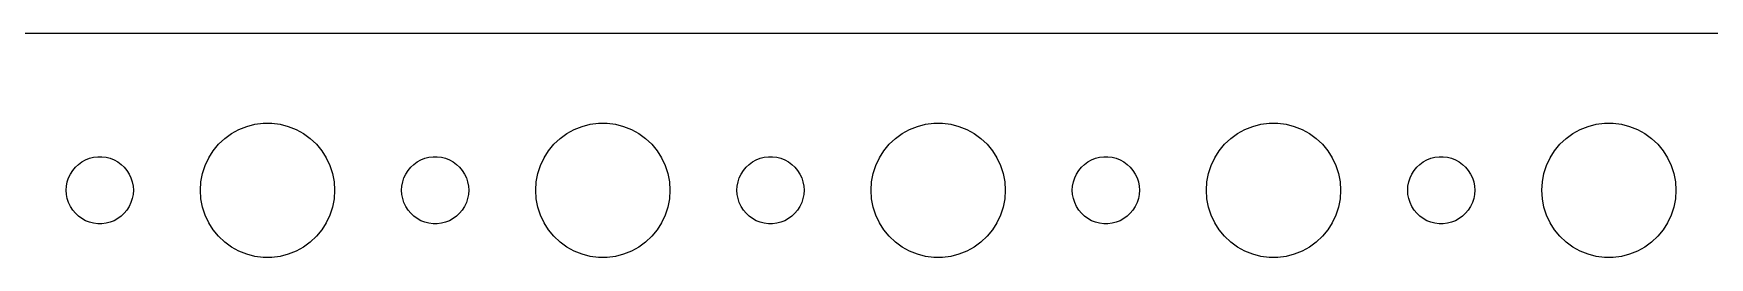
# Model space of a CAD drawing. Header units: metres. Extents: x -150 to 150, y -112 to 112.
# Drawn here: x -78 to -3, y 102 to 112 of the extents above; entities that cross this region are included whole.
import ezdxf

# ---------------------------------------------------------------- set-up
doc = ezdxf.new("R2010")
doc.units = ezdxf.units.M

msp = doc.modelspace()

# ---------------------------------------------------------------- linework, layer by layer
for p, q in [((144.814, 111.99), (-144.814, 111.99)), ((-68.0621, 107.947), (-67.6884, 107.994)), ((-67.6884, 107.994), (-67.3116, 107.994)), ((-67.3116, 107.994), (-66.9379, 107.947)), ((-53.0621, 107.947), (-52.6884, 107.994)), ((-52.6884, 107.994), (-52.3116, 107.994)), ((-52.3116, 107.994), (-51.9379, 107.947)), ((-38.0621, 107.947), (-37.6884, 107.994)), ((-37.6884, 107.994), (-37.3116, 107.994)), ((-37.3116, 107.994), (-36.9379, 107.947)), ((-23.0621, 107.947), (-22.6884, 107.994)), ((-22.6884, 107.994), (-22.3116, 107.994)), ((-22.3116, 107.994), (-21.9379, 107.947)), ((-8.06213, 107.947), (-7.68837, 107.994)), ((-7.68837, 107.994), (-7.31161, 107.994)), ((-7.31161, 107.994), (-6.93785, 107.947)), ((-69.6869, 107.054), (-69.4123, 107.312)), ((-69.4123, 107.312), (-69.1075, 107.533)), ((-69.1075, 107.533), (-68.7773, 107.714)), ((-68.7773, 107.714), (-68.427, 107.853)), ((-68.427, 107.853), (-68.0621, 107.947)), ((-66.9379, 107.947), (-66.573, 107.853)), ((-66.573, 107.853), (-66.2227, 107.714)), ((-66.2227, 107.714), (-65.8925, 107.533)), ((-65.8925, 107.533), (-65.5877, 107.312)), ((-65.5877, 107.312), (-65.3131, 107.054)), ((-54.6869, 107.054), (-54.4123, 107.312)), ((-54.4123, 107.312), (-54.1075, 107.533)), ((-54.1075, 107.533), (-53.7773, 107.714)), ((-53.7773, 107.714), (-53.427, 107.853)), ((-53.427, 107.853), (-53.0621, 107.947)), ((-51.9379, 107.947), (-51.5729, 107.853)), ((-51.5729, 107.853), (-51.2227, 107.714)), ((-51.2227, 107.714), (-50.8925, 107.533)), ((-50.8925, 107.533), (-50.5877, 107.312)), ((-50.5877, 107.312), (-50.3131, 107.054)), ((-39.6869, 107.054), (-39.4123, 107.312)), ((-39.4123, 107.312), (-39.1075, 107.533)), ((-39.1075, 107.533), (-38.7773, 107.714)), ((-38.7773, 107.714), (-38.427, 107.853)), ((-38.427, 107.853), (-38.0621, 107.947)), ((-36.9379, 107.947), (-36.5729, 107.853)), ((-36.5729, 107.853), (-36.2227, 107.714)), ((-36.2227, 107.714), (-35.8925, 107.533)), ((-35.8925, 107.533), (-35.5877, 107.312)), ((-35.5877, 107.312), (-35.3131, 107.054)), ((-24.6869, 107.054), (-24.4123, 107.312)), ((-24.4123, 107.312), (-24.1075, 107.533)), ((-24.1075, 107.533), (-23.7773, 107.714)), ((-23.7773, 107.714), (-23.427, 107.853)), ((-23.427, 107.853), (-23.0621, 107.947)), ((-21.9379, 107.947), (-21.5729, 107.853)), ((-21.5729, 107.853), (-21.2227, 107.714)), ((-21.2227, 107.714), (-20.8925, 107.533)), ((-20.8925, 107.533), (-20.5877, 107.312)), ((-20.5877, 107.312), (-20.3131, 107.054)), ((-9.6869, 107.054), (-9.41226, 107.312)), ((-9.41226, 107.312), (-9.10747, 107.533)), ((-9.10747, 107.533), (-8.77733, 107.714)), ((-8.77733, 107.714), (-8.42705, 107.853)), ((-8.42705, 107.853), (-8.06213, 107.947)), ((-6.93785, 107.947), (-6.57294, 107.853)), ((-6.57294, 107.853), (-6.22266, 107.714)), ((-6.22266, 107.714), (-5.89252, 107.533)), ((-5.89252, 107.533), (-5.58772, 107.312)), ((-5.58772, 107.312), (-5.31308, 107.054)), ((-75.4635, 106.427), (-75.2811, 106.473)), ((-75.2811, 106.473), (-75.0942, 106.497)), ((-75.0942, 106.497), (-74.9058, 106.497)), ((-74.9058, 106.497), (-74.7189, 106.473)), ((-74.7189, 106.473), (-74.5365, 106.427)), ((-70.1289, 106.445), (-69.927, 106.763)), ((-69.927, 106.763), (-69.6869, 107.054)), ((-65.3131, 107.054), (-65.073, 106.763)), ((-65.073, 106.763), (-64.8711, 106.445)), ((-60.4635, 106.427), (-60.2811, 106.473)), ((-60.2811, 106.473), (-60.0942, 106.497)), ((-60.0942, 106.497), (-59.9058, 106.497)), ((-59.9058, 106.497), (-59.7189, 106.473)), ((-59.7189, 106.473), (-59.5365, 106.427)), ((-55.1289, 106.445), (-54.927, 106.763)), ((-54.927, 106.763), (-54.6869, 107.054)), ((-50.3131, 107.054), (-50.0729, 106.763)), ((-50.0729, 106.763), (-49.8711, 106.445)), ((-45.4635, 106.427), (-45.2811, 106.473)), ((-45.2811, 106.473), (-45.0942, 106.497)), ((-45.0942, 106.497), (-44.9058, 106.497)), ((-44.9058, 106.497), (-44.7189, 106.473)), ((-44.7189, 106.473), (-44.5365, 106.427)), ((-40.1289, 106.445), (-39.927, 106.763)), ((-39.927, 106.763), (-39.6869, 107.054)), ((-35.3131, 107.054), (-35.0729, 106.763)), ((-35.0729, 106.763), (-34.8711, 106.445)), ((-30.4635, 106.427), (-30.2811, 106.473)), ((-30.2811, 106.473), (-30.0942, 106.497)), ((-30.0942, 106.497), (-29.9058, 106.497)), ((-29.9058, 106.497), (-29.7189, 106.473)), ((-29.7189, 106.473), (-29.5365, 106.427)), ((-25.1289, 106.445), (-24.927, 106.763)), ((-24.927, 106.763), (-24.6869, 107.054)), ((-20.3131, 107.054), (-20.0729, 106.763)), ((-20.0729, 106.763), (-19.8711, 106.445)), ((-15.4635, 106.427), (-15.2811, 106.473)), ((-15.2811, 106.473), (-15.0942, 106.497)), ((-15.0942, 106.497), (-14.9058, 106.497)), ((-14.9058, 106.497), (-14.7189, 106.473)), ((-14.7189, 106.473), (-14.5365, 106.427)), ((-10.1289, 106.445), (-9.92705, 106.763)), ((-9.92705, 106.763), (-9.6869, 107.054)), ((-5.31308, 107.054), (-5.07294, 106.763)), ((-5.07294, 106.763), (-4.87108, 106.445)), ((-76.3947, 105.552), (-76.3145, 105.723)), ((-76.3145, 105.723), (-76.2135, 105.882)), ((-76.2135, 105.882), (-76.0934, 106.027)), ((-76.0934, 106.027), (-75.9561, 106.156)), ((-75.9561, 106.156), (-75.8037, 106.266)), ((-75.8037, 106.266), (-75.6387, 106.357)), ((-75.6387, 106.357), (-75.4635, 106.427)), ((-74.5365, 106.427), (-74.3613, 106.357)), ((-74.3613, 106.357), (-74.1963, 106.266)), ((-74.1963, 106.266), (-74.0439, 106.156)), ((-74.0439, 106.156), (-73.9065, 106.027)), ((-73.9065, 106.027), (-73.7865, 105.882)), ((-73.7865, 105.882), (-73.6855, 105.723)), ((-73.6855, 105.723), (-73.6053, 105.552)), ((-70.4763, 105.376), (-70.4057, 105.746)), ((-70.4057, 105.746), (-70.2893, 106.104)), ((-70.2893, 106.104), (-70.1289, 106.445)), ((-64.8711, 106.445), (-64.7107, 106.104)), ((-64.7107, 106.104), (-64.5943, 105.746)), ((-64.5943, 105.746), (-64.5237, 105.376)), ((-61.3947, 105.552), (-61.3145, 105.723)), ((-61.3145, 105.723), (-61.2135, 105.882)), ((-61.2135, 105.882), (-61.0934, 106.027)), ((-61.0934, 106.027), (-60.9561, 106.156)), ((-60.9561, 106.156), (-60.8037, 106.266)), ((-60.8037, 106.266), (-60.6387, 106.357)), ((-60.6387, 106.357), (-60.4635, 106.427)), ((-59.5365, 106.427), (-59.3613, 106.357)), ((-59.3613, 106.357), (-59.1963, 106.266)), ((-59.1963, 106.266), (-59.0439, 106.156)), ((-59.0439, 106.156), (-58.9065, 106.027)), ((-58.9065, 106.027), (-58.7865, 105.882)), ((-58.7865, 105.882), (-58.6855, 105.723)), ((-58.6855, 105.723), (-58.6053, 105.552)), ((-55.4763, 105.376), (-55.4057, 105.746)), ((-55.4057, 105.746), (-55.2893, 106.104)), ((-55.2893, 106.104), (-55.1289, 106.445)), ((-49.8711, 106.445), (-49.7107, 106.104)), ((-49.7107, 106.104), (-49.5942, 105.746)), ((-49.5942, 105.746), (-49.5237, 105.376)), ((-46.3947, 105.552), (-46.3145, 105.723)), ((-46.3145, 105.723), (-46.2135, 105.882)), ((-46.2135, 105.882), (-46.0934, 106.027)), ((-46.0934, 106.027), (-45.9561, 106.156)), ((-45.9561, 106.156), (-45.8037, 106.266)), ((-45.8037, 106.266), (-45.6387, 106.357)), ((-45.6387, 106.357), (-45.4635, 106.427)), ((-44.5365, 106.427), (-44.3613, 106.357)), ((-44.3613, 106.357), (-44.1963, 106.266)), ((-44.1963, 106.266), (-44.0439, 106.156)), ((-44.0439, 106.156), (-43.9065, 106.027)), ((-43.9065, 106.027), (-43.7865, 105.882)), ((-43.7865, 105.882), (-43.6855, 105.723)), ((-43.6855, 105.723), (-43.6053, 105.552)), ((-40.4763, 105.376), (-40.4057, 105.746)), ((-40.4057, 105.746), (-40.2893, 106.104)), ((-40.2893, 106.104), (-40.1289, 106.445)), ((-34.8711, 106.445), (-34.7107, 106.104)), ((-34.7107, 106.104), (-34.5942, 105.746)), ((-34.5942, 105.746), (-34.5237, 105.376)), ((-31.3947, 105.552), (-31.3145, 105.723)), ((-31.3145, 105.723), (-31.2135, 105.882)), ((-31.2135, 105.882), (-31.0934, 106.027)), ((-31.0934, 106.027), (-30.9561, 106.156)), ((-30.9561, 106.156), (-30.8037, 106.266)), ((-30.8037, 106.266), (-30.6387, 106.357)), ((-30.6387, 106.357), (-30.4635, 106.427)), ((-29.5365, 106.427), (-29.3613, 106.357)), ((-29.3613, 106.357), (-29.1963, 106.266)), ((-29.1963, 106.266), (-29.0439, 106.156)), ((-29.0439, 106.156), (-28.9065, 106.027)), ((-28.9065, 106.027), (-28.7865, 105.882)), ((-28.7865, 105.882), (-28.6855, 105.723)), ((-28.6855, 105.723), (-28.6053, 105.552)), ((-25.4763, 105.376), (-25.4057, 105.746)), ((-25.4057, 105.746), (-25.2893, 106.104)), ((-25.2893, 106.104), (-25.1289, 106.445)), ((-19.8711, 106.445), (-19.7107, 106.104)), ((-19.7107, 106.104), (-19.5942, 105.746)), ((-19.5942, 105.746), (-19.5237, 105.376)), ((-16.3947, 105.552), (-16.3145, 105.723)), ((-16.3145, 105.723), (-16.2135, 105.882)), ((-16.2135, 105.882), (-16.0934, 106.027)), ((-16.0934, 106.027), (-15.9561, 106.156)), ((-15.9561, 106.156), (-15.8037, 106.266)), ((-15.8037, 106.266), (-15.6387, 106.357)), ((-15.6387, 106.357), (-15.4635, 106.427)), ((-14.5365, 106.427), (-14.3613, 106.357)), ((-14.3613, 106.357), (-14.1963, 106.266)), ((-14.1963, 106.266), (-14.0439, 106.156)), ((-14.0439, 106.156), (-13.9065, 106.027)), ((-13.9065, 106.027), (-13.7865, 105.882)), ((-13.7865, 105.882), (-13.6855, 105.723)), ((-13.6855, 105.723), (-13.6053, 105.552)), ((-10.4763, 105.376), (-10.4057, 105.746)), ((-10.4057, 105.746), (-10.2893, 106.104)), ((-10.2893, 106.104), (-10.1289, 106.445)), ((-4.87108, 106.445), (-4.71066, 106.104)), ((-4.71066, 106.104), (-4.59424, 105.746)), ((-4.59424, 105.746), (-4.52365, 105.376)), ((-76.5, 105), (-76.4882, 105.188)), ((-76.4882, 104.812), (-76.5, 105)), ((-76.4882, 105.188), (-76.4529, 105.373)), ((-76.4529, 105.373), (-76.3947, 105.552)), ((-73.6053, 105.552), (-73.5471, 105.373)), ((-73.5471, 105.373), (-73.5118, 105.188)), ((-73.5118, 105.188), (-73.5, 105)), ((-73.5, 105), (-73.5118, 104.812)), ((-70.5, 105), (-70.4763, 105.376)), ((-70.4763, 104.624), (-70.5, 105)), ((-64.5237, 105.376), (-64.5, 105)), ((-64.5, 105), (-64.5237, 104.624)), ((-61.5, 105), (-61.4882, 105.188)), ((-61.4882, 104.812), (-61.5, 105)), ((-61.4882, 105.188), (-61.4529, 105.373)), ((-61.4529, 105.373), (-61.3947, 105.552)), ((-58.6053, 105.552), (-58.5471, 105.373)), ((-58.5471, 105.373), (-58.5118, 105.188)), ((-58.5118, 105.188), (-58.5, 105)), ((-58.5, 105), (-58.5118, 104.812)), ((-55.5, 105), (-55.4763, 105.376)), ((-55.4763, 104.624), (-55.5, 105)), ((-49.5237, 105.376), (-49.5, 105)), ((-49.5, 105), (-49.5237, 104.624)), ((-46.5, 105), (-46.4882, 105.188)), ((-46.4882, 104.812), (-46.5, 105)), ((-46.4882, 105.188), (-46.4529, 105.373)), ((-46.4529, 105.373), (-46.3947, 105.552)), ((-43.6053, 105.552), (-43.5471, 105.373)), ((-43.5471, 105.373), (-43.5118, 105.188)), ((-43.5118, 105.188), (-43.5, 105)), ((-43.5, 105), (-43.5118, 104.812)), ((-40.5, 105), (-40.4763, 105.376)), ((-40.4763, 104.624), (-40.5, 105)), ((-34.5237, 105.376), (-34.5, 105)), ((-34.5, 105), (-34.5237, 104.624)), ((-31.5, 105), (-31.4882, 105.188)), ((-31.4882, 104.812), (-31.5, 105)), ((-31.4882, 105.188), (-31.4529, 105.373)), ((-31.4529, 105.373), (-31.3947, 105.552)), ((-28.6053, 105.552), (-28.5471, 105.373)), ((-28.5471, 105.373), (-28.5118, 105.188)), ((-28.5118, 105.188), (-28.5, 105)), ((-28.5, 105), (-28.5118, 104.812)), ((-25.5, 105), (-25.4763, 105.376)), ((-25.4763, 104.624), (-25.5, 105)), ((-19.5237, 105.376), (-19.5, 105)), ((-19.5, 105), (-19.5237, 104.624)), ((-16.5, 105), (-16.4882, 105.188)), ((-16.4882, 104.812), (-16.5, 105)), ((-16.4882, 105.188), (-16.4529, 105.373)), ((-16.4529, 105.373), (-16.3947, 105.552)), ((-13.6053, 105.552), (-13.5471, 105.373)), ((-13.5471, 105.373), (-13.5118, 105.188)), ((-13.5118, 105.188), (-13.5, 105)), ((-13.5, 105), (-13.5118, 104.812)), ((-10.5, 105), (-10.4763, 105.376)), ((-10.4763, 104.624), (-10.5, 105)), ((-4.52365, 105.376), (-4.5, 105)), ((-4.5, 105), (-4.52365, 104.624)), ((-76.4529, 104.627), (-76.4882, 104.812)), ((-76.3947, 104.448), (-76.4529, 104.627)), ((-76.3145, 104.277), (-76.3947, 104.448)), ((-76.2135, 104.118), (-76.3145, 104.277)), ((-73.6855, 104.277), (-73.7865, 104.118)), ((-73.6053, 104.448), (-73.6855, 104.277)), ((-73.5471, 104.627), (-73.6053, 104.448)), ((-73.5118, 104.812), (-73.5471, 104.627)), ((-70.4057, 104.254), (-70.4763, 104.624)), ((-70.2893, 103.896), (-70.4057, 104.254)), ((-64.5943, 104.254), (-64.7107, 103.896)), ((-64.5237, 104.624), (-64.5943, 104.254)), ((-61.4529, 104.627), (-61.4882, 104.812)), ((-61.3947, 104.448), (-61.4529, 104.627)), ((-61.3145, 104.277), (-61.3947, 104.448)), ((-61.2135, 104.118), (-61.3145, 104.277)), ((-58.6855, 104.277), (-58.7865, 104.118)), ((-58.6053, 104.448), (-58.6855, 104.277)), ((-58.5471, 104.627), (-58.6053, 104.448)), ((-58.5118, 104.812), (-58.5471, 104.627)), ((-55.4057, 104.254), (-55.4763, 104.624)), ((-55.2893, 103.896), (-55.4057, 104.254)), ((-49.5942, 104.254), (-49.7107, 103.896)), ((-49.5237, 104.624), (-49.5942, 104.254)), ((-46.4529, 104.627), (-46.4882, 104.812)), ((-46.3947, 104.448), (-46.4529, 104.627)), ((-46.3145, 104.277), (-46.3947, 104.448)), ((-46.2135, 104.118), (-46.3145, 104.277)), ((-43.6855, 104.277), (-43.7865, 104.118)), ((-43.6053, 104.448), (-43.6855, 104.277)), ((-43.5471, 104.627), (-43.6053, 104.448)), ((-43.5118, 104.812), (-43.5471, 104.627)), ((-40.4057, 104.254), (-40.4763, 104.624)), ((-40.2893, 103.896), (-40.4057, 104.254)), ((-34.5942, 104.254), (-34.7107, 103.896)), ((-34.5237, 104.624), (-34.5942, 104.254)), ((-31.4529, 104.627), (-31.4882, 104.812)), ((-31.3947, 104.448), (-31.4529, 104.627)), ((-31.3145, 104.277), (-31.3947, 104.448)), ((-31.2135, 104.118), (-31.3145, 104.277)), ((-28.6855, 104.277), (-28.7865, 104.118)), ((-28.6053, 104.448), (-28.6855, 104.277)), ((-28.5471, 104.627), (-28.6053, 104.448)), ((-28.5118, 104.812), (-28.5471, 104.627)), ((-25.4057, 104.254), (-25.4763, 104.624)), ((-25.2893, 103.896), (-25.4057, 104.254)), ((-19.5942, 104.254), (-19.7107, 103.896)), ((-19.5237, 104.624), (-19.5942, 104.254)), ((-16.4529, 104.627), (-16.4882, 104.812)), ((-16.3947, 104.448), (-16.4529, 104.627)), ((-16.3145, 104.277), (-16.3947, 104.448)), ((-16.2135, 104.118), (-16.3145, 104.277)), ((-13.6855, 104.277), (-13.7865, 104.118)), ((-13.6053, 104.448), (-13.6855, 104.277)), ((-13.5471, 104.627), (-13.6053, 104.448)), ((-13.5118, 104.812), (-13.5471, 104.627)), ((-10.4057, 104.254), (-10.4763, 104.624)), ((-10.2893, 103.896), (-10.4057, 104.254)), ((-4.59424, 104.254), (-4.71066, 103.896)), ((-4.52365, 104.624), (-4.59424, 104.254)), ((-76.0934, 103.973), (-76.2135, 104.118)), ((-75.9561, 103.844), (-76.0934, 103.973)), ((-75.8037, 103.734), (-75.9561, 103.844)), ((-75.6387, 103.643), (-75.8037, 103.734)), ((-75.4635, 103.573), (-75.6387, 103.643)), ((-75.2811, 103.527), (-75.4635, 103.573)), ((-75.0942, 103.503), (-75.2811, 103.527)), ((-74.9058, 103.503), (-75.0942, 103.503)), ((-74.7189, 103.527), (-74.9058, 103.503)), ((-74.5365, 103.573), (-74.7189, 103.527)), ((-74.3613, 103.643), (-74.5365, 103.573)), ((-74.1963, 103.734), (-74.3613, 103.643)), ((-74.0439, 103.844), (-74.1963, 103.734)), ((-73.9065, 103.973), (-74.0439, 103.844)), ((-73.7865, 104.118), (-73.9065, 103.973)), ((-70.1289, 103.555), (-70.2893, 103.896)), ((-69.927, 103.237), (-70.1289, 103.555)), ((-64.8711, 103.555), (-65.073, 103.237)), ((-64.7107, 103.896), (-64.8711, 103.555)), ((-61.0934, 103.973), (-61.2135, 104.118)), ((-60.9561, 103.844), (-61.0934, 103.973)), ((-60.8037, 103.734), (-60.9561, 103.844)), ((-60.6387, 103.643), (-60.8037, 103.734)), ((-60.4635, 103.573), (-60.6387, 103.643)), ((-60.2811, 103.527), (-60.4635, 103.573)), ((-60.0942, 103.503), (-60.2811, 103.527)), ((-59.9058, 103.503), (-60.0942, 103.503)), ((-59.7189, 103.527), (-59.9058, 103.503)), ((-59.5365, 103.573), (-59.7189, 103.527)), ((-59.3613, 103.643), (-59.5365, 103.573)), ((-59.1963, 103.734), (-59.3613, 103.643)), ((-59.0439, 103.844), (-59.1963, 103.734)), ((-58.9065, 103.973), (-59.0439, 103.844)), ((-58.7865, 104.118), (-58.9065, 103.973)), ((-55.1289, 103.555), (-55.2893, 103.896)), ((-54.927, 103.237), (-55.1289, 103.555)), ((-49.8711, 103.555), (-50.0729, 103.237)), ((-49.7107, 103.896), (-49.8711, 103.555)), ((-46.0934, 103.973), (-46.2135, 104.118)), ((-45.9561, 103.844), (-46.0934, 103.973)), ((-45.8037, 103.734), (-45.9561, 103.844)), ((-45.6387, 103.643), (-45.8037, 103.734)), ((-45.4635, 103.573), (-45.6387, 103.643)), ((-45.2811, 103.527), (-45.4635, 103.573)), ((-45.0942, 103.503), (-45.2811, 103.527)), ((-44.9058, 103.503), (-45.0942, 103.503)), ((-44.7189, 103.527), (-44.9058, 103.503)), ((-44.5365, 103.573), (-44.7189, 103.527)), ((-44.3613, 103.643), (-44.5365, 103.573)), ((-44.1963, 103.734), (-44.3613, 103.643)), ((-44.0439, 103.844), (-44.1963, 103.734)), ((-43.9065, 103.973), (-44.0439, 103.844)), ((-43.7865, 104.118), (-43.9065, 103.973)), ((-40.1289, 103.555), (-40.2893, 103.896)), ((-39.927, 103.237), (-40.1289, 103.555)), ((-34.8711, 103.555), (-35.0729, 103.237)), ((-34.7107, 103.896), (-34.8711, 103.555)), ((-31.0934, 103.973), (-31.2135, 104.118)), ((-30.9561, 103.844), (-31.0934, 103.973)), ((-30.8037, 103.734), (-30.9561, 103.844)), ((-30.6387, 103.643), (-30.8037, 103.734)), ((-30.4635, 103.573), (-30.6387, 103.643)), ((-30.2811, 103.527), (-30.4635, 103.573)), ((-30.0942, 103.503), (-30.2811, 103.527)), ((-29.9058, 103.503), (-30.0942, 103.503)), ((-29.7189, 103.527), (-29.9058, 103.503)), ((-29.5365, 103.573), (-29.7189, 103.527)), ((-29.3613, 103.643), (-29.5365, 103.573)), ((-29.1963, 103.734), (-29.3613, 103.643)), ((-29.0439, 103.844), (-29.1963, 103.734)), ((-28.9065, 103.973), (-29.0439, 103.844)), ((-28.7865, 104.118), (-28.9065, 103.973)), ((-25.1289, 103.555), (-25.2893, 103.896)), ((-24.927, 103.237), (-25.1289, 103.555)), ((-19.8711, 103.555), (-20.0729, 103.237)), ((-19.7107, 103.896), (-19.8711, 103.555)), ((-16.0934, 103.973), (-16.2135, 104.118)), ((-15.9561, 103.844), (-16.0934, 103.973)), ((-15.8037, 103.734), (-15.9561, 103.844)), ((-15.6387, 103.643), (-15.8037, 103.734)), ((-15.4635, 103.573), (-15.6387, 103.643)), ((-15.2811, 103.527), (-15.4635, 103.573)), ((-15.0942, 103.503), (-15.2811, 103.527)), ((-14.9058, 103.503), (-15.0942, 103.503)), ((-14.7189, 103.527), (-14.9058, 103.503)), ((-14.5365, 103.573), (-14.7189, 103.527)), ((-14.3613, 103.643), (-14.5365, 103.573)), ((-14.1963, 103.734), (-14.3613, 103.643)), ((-14.0439, 103.844), (-14.1963, 103.734)), ((-13.9065, 103.973), (-14.0439, 103.844)), ((-13.7865, 104.118), (-13.9065, 103.973)), ((-10.1289, 103.555), (-10.2893, 103.896)), ((-9.92705, 103.237), (-10.1289, 103.555)), ((-4.87108, 103.555), (-5.07294, 103.237)), ((-4.71066, 103.896), (-4.87108, 103.555)), ((-69.6869, 102.946), (-69.927, 103.237)), ((-69.4123, 102.688), (-69.6869, 102.946)), ((-65.3131, 102.946), (-65.5877, 102.688)), ((-65.073, 103.237), (-65.3131, 102.946)), ((-54.6869, 102.946), (-54.927, 103.237)), ((-54.4123, 102.688), (-54.6869, 102.946)), ((-50.3131, 102.946), (-50.5877, 102.688)), ((-50.0729, 103.237), (-50.3131, 102.946)), ((-39.6869, 102.946), (-39.927, 103.237)), ((-39.4123, 102.688), (-39.6869, 102.946)), ((-35.3131, 102.946), (-35.5877, 102.688)), ((-35.0729, 103.237), (-35.3131, 102.946)), ((-24.6869, 102.946), (-24.927, 103.237)), ((-24.4123, 102.688), (-24.6869, 102.946)), ((-20.3131, 102.946), (-20.5877, 102.688)), ((-20.0729, 103.237), (-20.3131, 102.946)), ((-9.6869, 102.946), (-9.92705, 103.237)), ((-9.41226, 102.688), (-9.6869, 102.946)), ((-5.31308, 102.946), (-5.58772, 102.688)), ((-5.07294, 103.237), (-5.31308, 102.946)), ((-69.1075, 102.467), (-69.4123, 102.688)), ((-68.7773, 102.286), (-69.1075, 102.467)), ((-68.427, 102.147), (-68.7773, 102.286)), ((-68.0621, 102.053), (-68.427, 102.147)), ((-67.6884, 102.006), (-68.0621, 102.053)), ((-67.3116, 102.006), (-67.6884, 102.006)), ((-66.9379, 102.053), (-67.3116, 102.006)), ((-66.573, 102.147), (-66.9379, 102.053)), ((-66.2227, 102.286), (-66.573, 102.147)), ((-65.8925, 102.467), (-66.2227, 102.286)), ((-65.5877, 102.688), (-65.8925, 102.467)), ((-54.1075, 102.467), (-54.4123, 102.688)), ((-53.7773, 102.286), (-54.1075, 102.467)), ((-53.427, 102.147), (-53.7773, 102.286)), ((-53.0621, 102.053), (-53.427, 102.147)), ((-52.6884, 102.006), (-53.0621, 102.053)), ((-52.3116, 102.006), (-52.6884, 102.006)), ((-51.9379, 102.053), (-52.3116, 102.006)), ((-51.5729, 102.147), (-51.9379, 102.053)), ((-51.2227, 102.286), (-51.5729, 102.147)), ((-50.8925, 102.467), (-51.2227, 102.286)), ((-50.5877, 102.688), (-50.8925, 102.467)), ((-39.1075, 102.467), (-39.4123, 102.688)), ((-38.7773, 102.286), (-39.1075, 102.467)), ((-38.427, 102.147), (-38.7773, 102.286)), ((-38.0621, 102.053), (-38.427, 102.147)), ((-37.6884, 102.006), (-38.0621, 102.053)), ((-37.3116, 102.006), (-37.6884, 102.006)), ((-36.9379, 102.053), (-37.3116, 102.006)), ((-36.5729, 102.147), (-36.9379, 102.053)), ((-36.2227, 102.286), (-36.5729, 102.147)), ((-35.8925, 102.467), (-36.2227, 102.286)), ((-35.5877, 102.688), (-35.8925, 102.467)), ((-24.1075, 102.467), (-24.4123, 102.688)), ((-23.7773, 102.286), (-24.1075, 102.467)), ((-23.427, 102.147), (-23.7773, 102.286)), ((-23.0621, 102.053), (-23.427, 102.147)), ((-22.6884, 102.006), (-23.0621, 102.053)), ((-22.3116, 102.006), (-22.6884, 102.006)), ((-21.9379, 102.053), (-22.3116, 102.006)), ((-21.5729, 102.147), (-21.9379, 102.053)), ((-21.2227, 102.286), (-21.5729, 102.147)), ((-20.8925, 102.467), (-21.2227, 102.286)), ((-20.5877, 102.688), (-20.8925, 102.467)), ((-9.10747, 102.467), (-9.41226, 102.688)), ((-8.77733, 102.286), (-9.10747, 102.467)), ((-8.42705, 102.147), (-8.77733, 102.286)), ((-8.06213, 102.053), (-8.42705, 102.147)), ((-7.68837, 102.006), (-8.06213, 102.053)), ((-7.31161, 102.006), (-7.68837, 102.006)), ((-6.93785, 102.053), (-7.31161, 102.006)), ((-6.57294, 102.147), (-6.93785, 102.053)), ((-6.22266, 102.286), (-6.57294, 102.147)), ((-5.89252, 102.467), (-6.22266, 102.286)), ((-5.58772, 102.688), (-5.89252, 102.467))]:
    msp.add_line(p, q)

doc.saveas('drawing.dxf')
